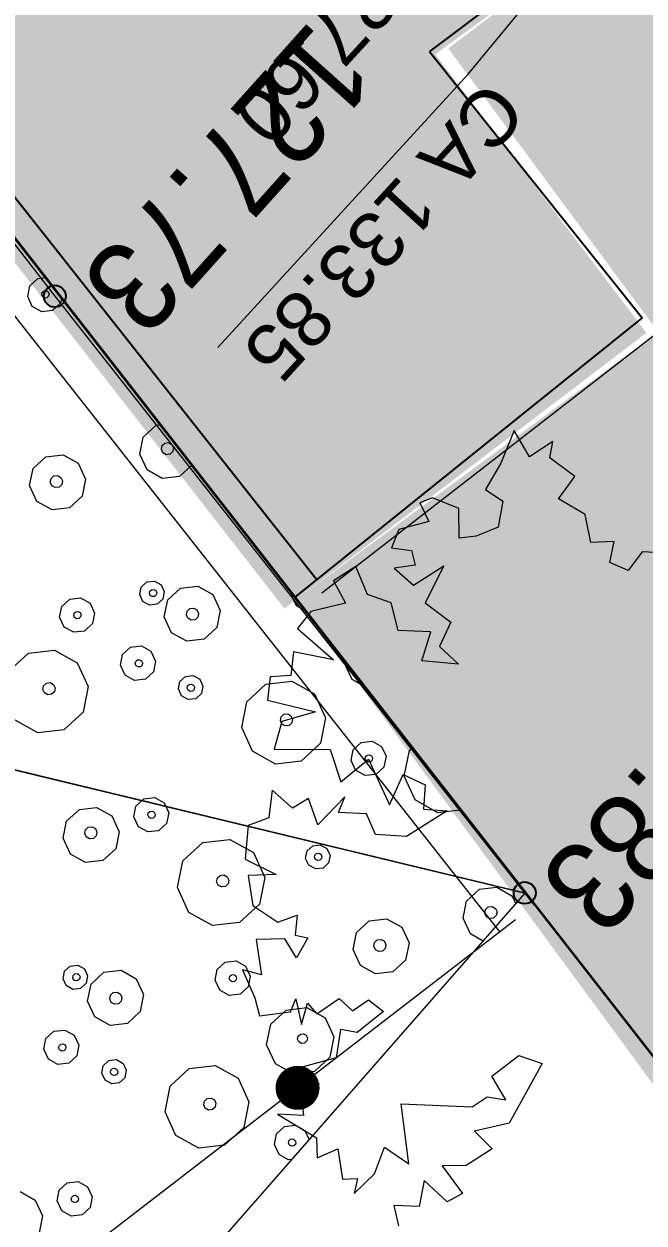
# Model space of a CAD drawing. Header units: metres. Extents: x -2858 to 512, y -1995 to 1252.
# Drawn here: x -532.19 to -529.37, y 370.41 to 375.86 of the extents above; entities that cross this region are included whole.
import ezdxf
from ezdxf.enums import TextEntityAlignment as Align
from ezdxf.lldxf.tags import DXFTag

# ---------------------------------------------------------------- set-up
doc = ezdxf.new("R2010")
doc.units = ezdxf.units.M
doc.header["$PDMODE"] = 33
doc.header["$PDSIZE"] = 0.1
for name, color, linetype in [('Calque commun', 7, 'Continuous'), ('Calque11', 7, 'Continuous'), ('Calque14', 7, 'Continuous'), ('Calque15', 7, 'Continuous'), ('Calque17', 7, 'Continuous'), ('Calque7', 7, 'Continuous'), ('Calque8', 7, 'Continuous'), ('Textes', 7, 'Continuous')]:
    doc.layers.add(name, color=color, linetype=linetype)
doc.styles.add('Arial12', font='arial.ttf', dxfattribs={"width": 0.9, "height": 0.41584})
doc.styles.add('Arial18', font='arial.ttf', dxfattribs={"height": 0.309252})
tags = doc.linetypes.add('DASHDOT2', pattern=[0.5, 0.25, -0.125, 0, -0.125]).pattern_tags.tags
tags[10:11] = [DXFTag(74, 4), DXFTag(75, 0), DXFTag(340, '0'), DXFTag(46, 1.0), DXFTag(50, 0.0), DXFTag(44, 0.0), DXFTag(45, 0.0)]
tags[8:9] = [DXFTag(74, 4), DXFTag(75, 0), DXFTag(340, '0'), DXFTag(46, 1.0), DXFTag(50, 0.0), DXFTag(44, 0.0), DXFTag(45, 0.0)]
tags[6:7] = [DXFTag(74, 4), DXFTag(75, 0), DXFTag(340, '0'), DXFTag(46, 1.0), DXFTag(50, 0.0), DXFTag(44, 0.0), DXFTag(45, 0.0)]
tags[4:5] = [DXFTag(74, 4), DXFTag(75, 0), DXFTag(340, '0'), DXFTag(46, 1.0), DXFTag(50, 0.0), DXFTag(44, 0.0), DXFTag(45, 0.0)]
tags = doc.linetypes.add('DOT2', pattern=[0.125, 0, -0.125]).pattern_tags.tags
tags[6:7] = [DXFTag(74, 4), DXFTag(75, 0), DXFTag(340, '0'), DXFTag(46, 1.0), DXFTag(50, 0.0), DXFTag(44, 0.0), DXFTag(45, 0.0)]
tags[4:5] = [DXFTag(74, 4), DXFTag(75, 0), DXFTag(340, '0'), DXFTag(46, 1.0), DXFTag(50, 0.0), DXFTag(44, 0.0), DXFTag(45, 0.0)]
tags = doc.linetypes.add('HIDDEN2', pattern=[0.1875, 0.125, -0.0625]).pattern_tags.tags
tags[6:7] = [DXFTag(74, 4), DXFTag(75, 0), DXFTag(340, '0'), DXFTag(46, 1.0), DXFTag(50, 0.0), DXFTag(44, 0.0), DXFTag(45, 0.0)]
tags[4:5] = [DXFTag(74, 4), DXFTag(75, 0), DXFTag(340, '0'), DXFTag(46, 1.0), DXFTag(50, 0.0), DXFTag(44, 0.0), DXFTag(45, 0.0)]
tags = doc.linetypes.add('HIDDENX2', pattern=[0.75, 0.5, -0.25]).pattern_tags.tags
tags[6:7] = [DXFTag(74, 4), DXFTag(75, 0), DXFTag(340, '0'), DXFTag(46, 1.0), DXFTag(50, 0.0), DXFTag(44, 0.0), DXFTag(45, 0.0)]
tags[4:5] = [DXFTag(74, 4), DXFTag(75, 0), DXFTag(340, '0'), DXFTag(46, 1.0), DXFTag(50, 0.0), DXFTag(44, 0.0), DXFTag(45, 0.0)]

# ---------------------------------------------------------------- blocks, each defined once
blk = doc.blocks.new('PointTopo_SPE')
at = {"layer": 'Calque commun', "color": 1, "linetype": 'ByBlock', "lineweight": -2}
blk.add_point((0, 0), dxfattribs=at)
blk = doc.blocks.new('GeoRond')
at = {"linetype": 'Continuous', "ltscale": 2.5, "const_width": 0.499, "flags": 128}
blk.add_lwpolyline([(-0.2505, 0, 1), (0.2505, 0, 1)], format="xyb", close=True, dxfattribs=at)
blk = doc.blocks.new('geometrebondepartleger')
at = {"layer": 'Calque commun', "color": 10, "linetype": 'DASHDOT2', "lineweight": 18, "flags": 128}
blk.add_lwpolyline([(45.2867, 98.0868), (42.9361, 93.8756), (22.4919, 69.3549), (46.896, 54.8213), (60.0219, 76.4824), (130.1549, 64.2531), (145.3143, 148.376), (109.3485, 154.881), (91.263, 130.1164), (87.3779, 124.8321), (86.3313, 123.2789), (83.8109, 118.8118), (74.9183, 102.5858), (72.6157, 98.3586), (63.0649, 85.9136), (45.1583, 97.9611)], close=True, dxfattribs=at)
at = {"layer": 'Calque11', "color": 7, "linetype": 'Continuous', "lineweight": 9}
blk.add_polyline3d([(125.0277, 35.9078, 79), (133.3383, 81.851, 79), (145.3136, 148.3761, 79)], dxfattribs=at)
at = {"layer": 'Calque17', "color": 1, "linetype": 'Continuous', "lineweight": 9}
for points in [[(125.174, 36.6886, 79), (126.5286, 44.1348, 79), (125.0378, 35.9435, 79), (126.4161, 43.4883, 79), (128.681, 56.0642, 79), (129.9759, 63.1341, 79), (132.1933, 75.6042, 79), (133.3383, 81.851, 79), (135.2222, 92.3412, 79), (136.4776, 99.3268, 79), (138.1727, 108.7115, 79), (140.4846, 121.4626, 79), (141.0933, 124.9318, 79)], [(125.3707, 36.6528, 79), (126.7254, 44.0992, 79), (125.2346, 35.9078, 79), (126.6129, 43.4526, 79), (128.8778, 56.0285, 79), (130.1727, 63.0986, 79), (132.3901, 75.5687, 79), (133.5351, 81.8153, 79), (135.4191, 92.3058, 79), (136.6745, 99.2914, 79), (138.3695, 108.676, 79), (140.6815, 121.4274, 79), (141.2903, 124.8972, 79)]]:
    blk.add_polyline3d(points, dxfattribs=at)
at = {"layer": 'Calque7', "color": 1, "linetype": 'Continuous', "lineweight": 9}
blk.add_polyline3d([(141.2008, 124.9129, 79), (146.0805, 124.0046, 79), (151.5015, 122.9015, 79), (157.3363, 121.7891, 79), (165.9825, 119.9858, 79), (155.3815, 121.9588, 79), (170.0435, 119.0562, 79)], dxfattribs=at)
at = {"layer": 'Calque14', "color": 0, "linetype": 'ByBlock', "lineweight": -2}
for p in [(141.0811, 124.8622, 206.8346), (140.4846, 121.4626, 206.726)]:
    blk.add_blockref('PointTopo_SPE', p, dxfattribs=at)
at = {"layer": 'Calque8', "color": 0, "linetype": 'ByBlock', "lineweight": -2, "xscale": 0.1999999959996294, "yscale": 0.1999999959996294, "zscale": 0.1999999959996294, "rotation": 349.4561286796826}
blk.add_blockref('GeoRond', (142.4297, 124.6842, 79), dxfattribs=at)
at = {"layer": 'Calque15', "color": 1, "linetype": 'ByBlock', "lineweight": -2, "style": 'Arial12', "width": 0.9}
for s, p in [('127.68', (140.781, 126.8765, 206.6761)), ('127.83', (139.4031, 125.2744, 206.8346)), ('127.73', (138.7621, 121.9051, 206.726))]:
    blk.add_text(s, height=0.41584, dxfattribs=at).set_placement(p, align=Align.TOP_LEFT)
blk = doc.blocks.new('pattern')
at = {"layer": 'Calque commun', "color": 54, "linetype": 'Continuous', "lineweight": 9}
for p, q in [((70.8982, 113.5038), (70.9147, 113.5419)), ((71.1386, 113.5444), (71.1531, 113.4795)), ((72.3212, 113.5151), (72.3396, 113.5576)), ((72.3875, 113.5195), (72.3964, 113.5247)), ((72.3964, 113.5247), (72.4068, 113.5238)), ((72.4068, 113.5238), (72.4146, 113.5169)), ((72.4575, 113.5589), (72.4697, 113.5482)), ((72.4697, 113.5482), (72.4805, 113.4999)), ((70.9154, 113.4266), (70.8982, 113.5038)), ((70.9912, 113.4865), (70.9981, 113.5023)), ((70.995, 113.4696), (70.9912, 113.4865)), ((71.008, 113.4581), (70.995, 113.4696)), ((70.9981, 113.5023), (71.013, 113.5111)), ((71.013, 113.5111), (71.0302, 113.5095)), ((71.0302, 113.5095), (71.0432, 113.498)), ((71.047, 113.4811), (71.0401, 113.4653)), ((71.0432, 113.498), (71.047, 113.4811)), ((71.1531, 113.4795), (71.1216, 113.407)), ((72.3319, 113.4668), (72.3212, 113.5151)), ((72.369, 113.4341), (72.3319, 113.4668)), ((72.3834, 113.5099), (72.3875, 113.5195)), ((72.3856, 113.4998), (72.3834, 113.5099)), ((72.3934, 113.4929), (72.3856, 113.4998)), ((72.4037, 113.492), (72.3934, 113.4929)), ((72.4127, 113.4972), (72.4037, 113.492)), ((72.4168, 113.5068), (72.4127, 113.4972)), ((72.4146, 113.5169), (72.4168, 113.5068)), ((72.4805, 113.4999), (72.4608, 113.4545)), ((70.9747, 113.3742), (70.9154, 113.4266)), ((71.0252, 113.4565), (71.008, 113.4581)), ((71.0401, 113.4653), (71.0252, 113.4565)), ((72.4182, 113.4294), (72.369, 113.4341)), ((72.4608, 113.4545), (72.4182, 113.4294)), ((71.0535, 113.3667), (70.9747, 113.3742)), ((71.1216, 113.407), (71.0535, 113.3667)), ((71.9159, 113.3284), (71.9977, 113.3767)), ((71.9977, 113.3767), (72.0922, 113.3677)), ((72.0922, 113.3677), (72.1633, 113.3049)), ((71.3703, 113.2988), (71.4384, 113.339)), ((71.4384, 113.339), (71.5172, 113.3315)), ((71.5172, 113.3315), (71.5765, 113.2792)), ((71.8781, 113.2413), (71.9159, 113.3284)), ((72.1633, 113.3049), (72.184, 113.2122)), ((71.3388, 113.2262), (71.3703, 113.2988)), ((71.5765, 113.2792), (71.5937, 113.202)), ((71.9999, 113.2427), (72.0118, 113.2497)), ((72.0118, 113.2497), (72.0256, 113.2484)), ((72.0256, 113.2484), (72.036, 113.2393)), ((72.3935, 113.2385), (72.4956, 113.2988)), ((72.4956, 113.2988), (72.6138, 113.2876)), ((72.6138, 113.2876), (72.7027, 113.209)), ((71.356, 113.149), (71.3388, 113.2262)), ((71.4392, 113.2104), (71.4461, 113.2263)), ((71.443, 113.1935), (71.4392, 113.2104)), ((71.4461, 113.2263), (71.461, 113.2351)), ((71.461, 113.2351), (71.4782, 113.2334)), ((71.4782, 113.2334), (71.4912, 113.222)), ((71.495, 113.2051), (71.4881, 113.1892)), ((71.4912, 113.222), (71.495, 113.2051)), ((71.5937, 113.202), (71.5622, 113.1294)), ((71.8988, 113.1487), (71.8781, 113.2413)), ((71.9944, 113.23), (71.9999, 113.2427)), ((71.9974, 113.2165), (71.9944, 113.23)), ((72.0078, 113.2073), (71.9974, 113.2165)), ((72.0215, 113.206), (72.0078, 113.2073)), ((72.0335, 113.213), (72.0215, 113.206)), ((72.039, 113.2257), (72.0335, 113.213)), ((72.036, 113.2393), (72.039, 113.2257)), ((72.184, 113.2122), (72.1462, 113.1251)), ((72.3462, 113.1296), (72.3935, 113.2385)), ((72.7027, 113.209), (72.7285, 113.0932)), ((71.4153, 113.0967), (71.356, 113.149)), ((71.456, 113.1821), (71.443, 113.1935)), ((71.4732, 113.1804), (71.456, 113.1821)), ((71.4881, 113.1892), (71.4732, 113.1804)), ((71.9699, 113.0859), (71.8988, 113.1487)), ((72.4984, 113.1313), (72.5133, 113.1401)), ((72.5133, 113.1401), (72.5305, 113.1385)), ((71.4941, 113.0892), (71.4153, 113.0967)), ((71.5622, 113.1294), (71.4941, 113.0892)), ((72.0645, 113.0769), (71.9699, 113.0859)), ((72.1462, 113.1251), (72.0645, 113.0769)), ((72.372, 113.0138), (72.3462, 113.1296)), ((72.4915, 113.1154), (72.4984, 113.1313)), ((72.4953, 113.0985), (72.4915, 113.1154)), ((72.5083, 113.0871), (72.4953, 113.0985)), ((72.5255, 113.0854), (72.5083, 113.0871)), ((72.5404, 113.0942), (72.5255, 113.0854)), ((72.5305, 113.1385), (72.5435, 113.127)), ((72.5473, 113.1101), (72.5404, 113.0942)), ((72.5435, 113.127), (72.5473, 113.1101)), ((72.7285, 113.0932), (72.6813, 112.9844)), ((70.7646, 113.0693), (70.8411, 113.0018)), ((70.8411, 113.0018), (70.8669, 112.886)), ((72.461, 112.9353), (72.372, 113.0138)), ((72.6813, 112.9844), (72.5791, 112.924)), ((73.1707, 112.9502), (73.1903, 112.9956)), ((73.1903, 112.9956), (73.2329, 113.0207)), ((73.2329, 113.0207), (73.2821, 113.016)), ((73.2821, 113.016), (73.3192, 112.9833)), ((73.3192, 112.9833), (73.3299, 112.9351)), ((72.5791, 112.924), (72.461, 112.9353)), ((73.1814, 112.902), (73.1707, 112.9502)), ((73.2328, 112.9451), (73.237, 112.9546)), ((73.2351, 112.935), (73.2328, 112.9451)), ((73.2429, 112.9281), (73.2351, 112.935)), ((73.237, 112.9546), (73.2459, 112.9599)), ((73.2532, 112.9271), (73.2429, 112.9281)), ((73.2459, 112.9599), (73.2563, 112.9589)), ((73.2622, 112.9324), (73.2532, 112.9271)), ((73.2563, 112.9589), (73.264, 112.9521)), ((73.2663, 112.9419), (73.2622, 112.9324)), ((73.264, 112.9521), (73.2663, 112.9419)), ((73.3299, 112.9351), (73.3103, 112.8897)), ((73.4054, 112.8852), (73.4735, 112.9254)), ((70.8669, 112.886), (70.8197, 112.7771)), ((71.9638, 112.8611), (72.0064, 112.8863)), ((72.0064, 112.8863), (72.0556, 112.8816)), ((72.0556, 112.8816), (72.0927, 112.8489)), ((73.2185, 112.8692), (73.1814, 112.902)), ((73.2677, 112.8646), (73.2185, 112.8692)), ((73.3103, 112.8897), (73.2677, 112.8646)), ((73.3739, 112.8127), (73.4054, 112.8852)), ((71.9441, 112.8158), (71.9638, 112.8611)), ((71.9549, 112.7675), (71.9441, 112.8158)), ((72.0063, 112.8107), (72.0105, 112.8202)), ((72.0105, 112.8202), (72.0194, 112.8255)), ((72.0194, 112.8255), (72.0297, 112.8245)), ((72.0297, 112.8245), (72.0375, 112.8176)), ((72.0375, 112.8176), (72.0398, 112.8075)), ((72.0927, 112.8489), (72.1034, 112.8006)), ((73.3911, 112.7354), (73.3739, 112.8127)), ((70.8197, 112.7771), (70.7175, 112.7168)), ((71.2993, 112.7346), (71.313, 112.7663)), ((71.313, 112.7663), (71.3429, 112.7839)), ((71.3429, 112.7839), (71.3773, 112.7806)), ((71.3773, 112.7806), (71.4033, 112.7577)), ((71.4033, 112.7577), (71.4108, 112.7239)), ((71.9919, 112.7348), (71.9549, 112.7675)), ((72.0086, 112.8005), (72.0063, 112.8107)), ((72.0164, 112.7937), (72.0086, 112.8005)), ((72.0267, 112.7927), (72.0164, 112.7937)), ((72.0356, 112.7979), (72.0267, 112.7927)), ((72.0398, 112.8075), (72.0356, 112.7979)), ((72.1034, 112.8006), (72.0837, 112.7552)), ((70.7175, 112.7168), (70.7014, 112.7183)), ((71.3068, 112.7008), (71.2993, 112.7346)), ((71.3371, 112.7317), (71.3412, 112.7412)), ((71.3393, 112.7216), (71.3371, 112.7317)), ((71.3471, 112.7147), (71.3393, 112.7216)), ((71.3412, 112.7412), (71.3501, 112.7465)), ((71.3574, 112.7137), (71.3471, 112.7147)), ((71.3501, 112.7465), (71.3605, 112.7455)), ((71.3664, 112.719), (71.3574, 112.7137)), ((71.3605, 112.7455), (71.3682, 112.7386)), ((71.3705, 112.7285), (71.3664, 112.719)), ((71.3682, 112.7386), (71.3705, 112.7285)), ((71.4108, 112.7239), (71.397, 112.6922)), ((72.0412, 112.7301), (71.9919, 112.7348)), ((72.0837, 112.7552), (72.0412, 112.7301)), ((72.6443, 112.6958), (72.6581, 112.7276)), ((72.6581, 112.7276), (72.6879, 112.7452)), ((72.6879, 112.7452), (72.7224, 112.7419)), ((72.6879, 112.7026), (72.6969, 112.7079)), ((72.6969, 112.7079), (72.7072, 112.7069)), ((72.7072, 112.7069), (72.715, 112.7)), ((72.7224, 112.7419), (72.7483, 112.719)), ((72.7483, 112.719), (72.7558, 112.6852)), ((70.788, 112.6099), (70.8077, 112.6552)), ((70.8077, 112.6552), (70.8503, 112.6804)), ((70.8503, 112.6804), (70.8995, 112.6757)), ((70.8995, 112.6757), (70.9365, 112.643)), ((71.3327, 112.6779), (71.3068, 112.7008)), ((71.3672, 112.6746), (71.3327, 112.6779)), ((71.397, 112.6922), (71.3672, 112.6746)), ((71.5848, 112.612), (71.6912, 112.6748)), ((71.6912, 112.6748), (71.8142, 112.6631)), ((71.8142, 112.6631), (71.9069, 112.5813)), ((72.6519, 112.662), (72.6443, 112.6958)), ((72.6778, 112.6391), (72.6519, 112.662)), ((72.6838, 112.6931), (72.6879, 112.7026)), ((72.686, 112.6829), (72.6838, 112.6931)), ((72.6938, 112.6761), (72.686, 112.6829)), ((72.7042, 112.6751), (72.6938, 112.6761)), ((72.7131, 112.6804), (72.7042, 112.6751)), ((72.7421, 112.6534), (72.7123, 112.6358)), ((72.7172, 112.6899), (72.7131, 112.6804)), ((72.715, 112.7), (72.7172, 112.6899)), ((72.7558, 112.6852), (72.7421, 112.6534)), ((70.7988, 112.5616), (70.788, 112.6099)), ((70.8502, 112.6048), (70.8543, 112.6143)), ((70.8525, 112.5946), (70.8502, 112.6048)), ((70.8602, 112.5877), (70.8525, 112.5946)), ((70.8543, 112.6143), (70.8633, 112.6196)), ((70.8633, 112.6196), (70.8736, 112.6186)), ((70.8736, 112.6186), (70.8814, 112.6117)), ((70.8836, 112.6016), (70.8795, 112.592)), ((70.8814, 112.6117), (70.8836, 112.6016)), ((70.9473, 112.5947), (70.9276, 112.5493)), ((70.9365, 112.643), (70.9473, 112.5947)), ((71.5356, 112.4986), (71.5848, 112.612)), ((72.3494, 112.5565), (72.4175, 112.5967)), ((72.4175, 112.5967), (72.4963, 112.5892)), ((72.7123, 112.6358), (72.6778, 112.6391)), ((70.8358, 112.5289), (70.7988, 112.5616)), ((70.8706, 112.5868), (70.8602, 112.5877)), ((70.8795, 112.592), (70.8706, 112.5868)), ((70.9276, 112.5493), (70.885, 112.5242)), ((71.9069, 112.5813), (71.9338, 112.4606)), ((72.3179, 112.4839), (72.3494, 112.5565)), ((72.4963, 112.5892), (72.5556, 112.5369)), ((70.885, 112.5242), (70.8358, 112.5289)), ((71.5625, 112.3779), (71.5356, 112.4986)), ((71.6968, 112.4828), (71.7037, 112.4987)), ((71.7037, 112.4987), (71.7186, 112.5075)), ((71.7186, 112.5075), (71.7358, 112.5059)), ((71.7358, 112.5059), (71.7488, 112.4944)), ((71.7488, 112.4944), (71.7525, 112.4775)), ((72.4181, 112.4763), (72.425, 112.4921)), ((72.425, 112.4921), (72.4399, 112.5009)), ((72.4399, 112.5009), (72.4572, 112.4993)), ((72.4572, 112.4993), (72.4701, 112.4878)), ((72.4701, 112.4878), (72.4739, 112.4709)), ((72.5556, 112.5369), (72.5728, 112.4597)), ((72.6974, 112.4455), (72.7171, 112.4909)), ((72.7171, 112.4909), (72.7597, 112.516)), ((72.7597, 112.516), (72.8089, 112.5113)), ((72.8089, 112.5113), (72.846, 112.4786)), ((71.7006, 112.4659), (71.6968, 112.4828)), ((71.7135, 112.4545), (71.7006, 112.4659)), ((71.7308, 112.4528), (71.7135, 112.4545)), ((71.7457, 112.4616), (71.7308, 112.4528)), ((71.7525, 112.4775), (71.7457, 112.4616)), ((71.9338, 112.4606), (71.8846, 112.3472)), ((72.3351, 112.4067), (72.3179, 112.4839)), ((72.4219, 112.4594), (72.4181, 112.4763)), ((72.4349, 112.4479), (72.4219, 112.4594)), ((72.4521, 112.4463), (72.4349, 112.4479)), ((72.467, 112.4551), (72.4521, 112.4463)), ((72.4739, 112.4709), (72.467, 112.4551)), ((72.5728, 112.4597), (72.5413, 112.3871)), ((72.7082, 112.3973), (72.6974, 112.4455)), ((72.7583, 112.4433), (72.7625, 112.4529)), ((72.7606, 112.4332), (72.7583, 112.4433)), ((72.7684, 112.4263), (72.7606, 112.4332)), ((72.7625, 112.4529), (72.7714, 112.4581)), ((72.7714, 112.4581), (72.7817, 112.4571)), ((72.7877, 112.4306), (72.7787, 112.4253)), ((72.7817, 112.4571), (72.7895, 112.4503)), ((72.7918, 112.4401), (72.7877, 112.4306)), ((72.7895, 112.4503), (72.7918, 112.4401)), ((72.846, 112.4786), (72.8567, 112.4304)), ((70.8603, 112.3333), (70.9625, 112.3936)), ((70.9625, 112.3936), (71.0806, 112.3824)), ((71.0806, 112.3824), (71.1695, 112.3038)), ((71.6551, 112.2961), (71.5625, 112.3779)), ((72.3944, 112.3544), (72.3351, 112.4067)), ((72.5413, 112.3871), (72.4732, 112.3469)), ((72.7453, 112.3645), (72.7082, 112.3973)), ((72.7787, 112.4253), (72.7684, 112.4263)), ((72.837, 112.385), (72.7945, 112.3598)), ((72.8567, 112.4304), (72.837, 112.385)), ((70.6377, 112.3655), (70.6508, 112.307)), ((70.8131, 112.2244), (70.8603, 112.3333)), ((71.8846, 112.3472), (71.7782, 112.2844)), ((72.4732, 112.3469), (72.3944, 112.3544)), ((72.4557, 112.3101), (72.4855, 112.3276)), ((72.4855, 112.3276), (72.52, 112.3244)), ((72.52, 112.3244), (72.5459, 112.3015)), ((72.7945, 112.3598), (72.7453, 112.3645)), ((70.6508, 112.307), (70.613, 112.2199)), ((71.1695, 112.3038), (71.1953, 112.188)), ((71.7782, 112.2844), (71.6551, 112.2961)), ((72.4419, 112.2783), (72.4557, 112.3101)), ((72.4495, 112.2445), (72.4419, 112.2783)), ((72.4776, 112.2779), (72.4817, 112.2874)), ((72.4799, 112.2678), (72.4776, 112.2779)), ((72.4876, 112.2609), (72.4799, 112.2678)), ((72.4817, 112.2874), (72.4907, 112.2927)), ((72.4907, 112.2927), (72.501, 112.2917)), ((72.501, 112.2917), (72.5088, 112.2849)), ((72.511, 112.2747), (72.5069, 112.2652)), ((72.5088, 112.2849), (72.511, 112.2747)), ((72.5534, 112.2677), (72.5397, 112.2359)), ((72.5459, 112.3015), (72.5534, 112.2677)), ((70.613, 112.2199), (70.6113, 112.2189)), ((70.8389, 112.1086), (70.8131, 112.2244)), ((70.9584, 112.2102), (70.9652, 112.2261)), ((70.9652, 112.2261), (70.9801, 112.2349)), ((70.9801, 112.2349), (70.9974, 112.2333)), ((70.9974, 112.2333), (71.0103, 112.2218)), ((71.0103, 112.2218), (71.0141, 112.2049)), ((72.4754, 112.2216), (72.4495, 112.2445)), ((72.5099, 112.2183), (72.4754, 112.2216)), ((72.498, 112.2599), (72.4876, 112.2609)), ((72.5069, 112.2652), (72.498, 112.2599)), ((72.5397, 112.2359), (72.5099, 112.2183)), ((70.9621, 112.1933), (70.9584, 112.2102)), ((70.9751, 112.1819), (70.9621, 112.1933)), ((70.9923, 112.1803), (70.9751, 112.1819)), ((71.0072, 112.189), (70.9923, 112.1803)), ((71.0141, 112.2049), (71.0072, 112.189)), ((71.1953, 112.188), (71.1481, 112.0792)), ((70.9278, 112.0301), (70.8389, 112.1086)), ((71.6572, 112.0904), (71.6997, 112.1155)), ((71.6997, 112.1155), (71.7489, 112.1108)), ((71.7489, 112.1108), (71.786, 112.0781)), ((71.1481, 112.0792), (71.0459, 112.0188)), ((71.6375, 112.045), (71.6572, 112.0904)), ((71.6997, 112.0399), (71.7038, 112.0494)), ((71.7038, 112.0494), (71.7127, 112.0547)), ((71.7127, 112.0547), (71.7231, 112.0537)), ((71.7231, 112.0537), (71.7309, 112.0469)), ((71.786, 112.0781), (71.7968, 112.0299)), ((71.0459, 112.0188), (70.9278, 112.0301)), ((71.6482, 111.9968), (71.6375, 112.045)), ((71.6853, 111.9641), (71.6482, 111.9968)), ((71.7019, 112.0298), (71.6997, 112.0399)), ((71.7097, 112.0229), (71.7019, 112.0298)), ((71.7201, 112.0219), (71.7097, 112.0229)), ((71.729, 112.0272), (71.7201, 112.0219)), ((71.7331, 112.0367), (71.729, 112.0272)), ((71.7309, 112.0469), (71.7331, 112.0367)), ((71.7968, 112.0299), (71.7771, 111.9845)), ((71.8722, 111.98), (71.9403, 112.0203)), ((71.9403, 112.0203), (72.0191, 112.0127)), ((72.0191, 112.0127), (72.0784, 111.9604)), ((71.7345, 111.9594), (71.6853, 111.9641)), ((71.7771, 111.9845), (71.7345, 111.9594)), ((71.8407, 111.9075), (71.8722, 111.98)), ((72.0784, 111.9604), (72.0956, 111.8832)), ((70.5702, 111.8954), (70.5506, 111.85)), ((70.5607, 111.9382), (70.5702, 111.8954)), ((71.8579, 111.8302), (71.8407, 111.9075)), ((71.9337, 111.8901), (71.9406, 111.906)), ((71.9375, 111.8732), (71.9337, 111.8901)), ((71.9406, 111.906), (71.9555, 111.9148)), ((71.9555, 111.9148), (71.9727, 111.9131)), ((71.9727, 111.9131), (71.9857, 111.9017)), ((71.9857, 111.9017), (71.9895, 111.8848)), ((70.5506, 111.85), (70.5441, 111.8462)), ((71.1249, 111.8224), (71.1547, 111.84)), ((71.1547, 111.84), (71.1892, 111.8367)), ((71.1892, 111.8367), (71.2151, 111.8138)), ((71.9505, 111.8617), (71.9375, 111.8732)), ((71.9677, 111.8601), (71.9505, 111.8617)), ((71.9826, 111.8689), (71.9677, 111.8601)), ((71.9895, 111.8848), (71.9826, 111.8689)), ((72.0956, 111.8832), (72.0641, 111.8106)), ((71.1112, 111.7906), (71.1249, 111.8224)), ((71.1187, 111.7568), (71.1112, 111.7906)), ((71.1506, 111.7879), (71.1547, 111.7974)), ((71.1529, 111.7777), (71.1506, 111.7879)), ((71.1607, 111.7709), (71.1529, 111.7777)), ((71.1547, 111.7974), (71.1637, 111.8027)), ((71.1637, 111.8027), (71.174, 111.8017)), ((71.174, 111.8017), (71.1818, 111.7948)), ((71.1841, 111.7847), (71.1799, 111.7752)), ((71.1818, 111.7948), (71.1841, 111.7847)), ((71.2227, 111.78), (71.2089, 111.7482)), ((71.2151, 111.8138), (71.2227, 111.78)), ((71.9172, 111.7779), (71.8579, 111.8302)), ((71.996, 111.7704), (71.9172, 111.7779)), ((72.0641, 111.8106), (71.996, 111.7704)), ((71.1446, 111.7339), (71.1187, 111.7568)), ((71.1791, 111.7307), (71.1446, 111.7339)), ((71.171, 111.7699), (71.1607, 111.7709)), ((71.1799, 111.7752), (71.171, 111.7699)), ((71.2089, 111.7482), (71.1791, 111.7307)), ((70.8162, 111.6513), (70.8843, 111.6916)), ((70.8843, 111.6916), (70.9631, 111.684)), ((70.9631, 111.684), (71.0224, 111.6317)), ((70.7847, 111.5788), (70.8162, 111.6513)), ((71.0224, 111.6317), (71.0396, 111.5545)), ((70.8019, 111.5015), (70.7847, 111.5788)), ((70.885, 111.5711), (70.8919, 111.5869)), ((70.8887, 111.5542), (70.885, 111.5711)), ((70.8919, 111.5869), (70.9068, 111.5957)), ((70.9068, 111.5957), (70.924, 111.5941)), ((70.924, 111.5941), (70.937, 111.5826)), ((70.9407, 111.5658), (70.9338, 111.5499)), ((70.937, 111.5826), (70.9407, 111.5658)), ((71.1643, 111.5403), (71.1839, 111.5857)), ((71.1839, 111.5857), (71.2265, 111.6108)), ((71.2265, 111.6108), (71.2757, 111.6061)), ((71.2757, 111.6061), (71.3128, 111.5734)), ((71.3128, 111.5734), (71.3235, 111.5252)), ((70.9017, 111.5427), (70.8887, 111.5542)), ((70.9189, 111.5411), (70.9017, 111.5427)), ((70.9338, 111.5499), (70.9189, 111.5411)), ((71.0396, 111.5545), (71.0081, 111.4819)), ((71.175, 111.4921), (71.1643, 111.5403)), ((71.2252, 111.5381), (71.2293, 111.5477)), ((71.2274, 111.528), (71.2252, 111.5381)), ((71.2352, 111.5211), (71.2274, 111.528)), ((71.2293, 111.5477), (71.2382, 111.5529)), ((71.2455, 111.5201), (71.2352, 111.5211)), ((71.2382, 111.5529), (71.2486, 111.5519)), ((71.2545, 111.5254), (71.2455, 111.5201)), ((71.2486, 111.5519), (71.2564, 111.5451)), ((71.2586, 111.5349), (71.2545, 111.5254)), ((71.2564, 111.5451), (71.2586, 111.5349)), ((71.3235, 111.5252), (71.3039, 111.4798)), ((70.8612, 111.4492), (70.8019, 111.5015)), ((71.0081, 111.4819), (70.94, 111.4417)), ((71.2121, 111.4593), (71.175, 111.4921)), ((71.2613, 111.4547), (71.2121, 111.4593)), ((71.3039, 111.4798), (71.2613, 111.4547)), ((71.4743, 111.4349), (71.5765, 111.4952)), ((71.5765, 111.4952), (71.6946, 111.484)), ((71.6946, 111.484), (71.7836, 111.4054)), ((70.94, 111.4417), (70.8612, 111.4492)), ((70.9088, 111.3731), (70.9225, 111.4049)), ((70.9225, 111.4049), (70.9523, 111.4224)), ((70.9523, 111.4224), (70.9868, 111.4192)), ((70.9868, 111.4192), (71.0127, 111.3963)), ((71.0127, 111.3963), (71.0203, 111.3625)), ((71.4271, 111.326), (71.4743, 111.4349)), ((71.7836, 111.4054), (71.8094, 111.2896)), ((70.9163, 111.3393), (70.9088, 111.3731)), ((70.9444, 111.3727), (70.9485, 111.3823)), ((70.9467, 111.3626), (70.9444, 111.3727)), ((70.9545, 111.3557), (70.9467, 111.3626)), ((70.9485, 111.3823), (70.9575, 111.3875)), ((70.9648, 111.3547), (70.9545, 111.3557)), ((70.9575, 111.3875), (70.9678, 111.3865)), ((70.9737, 111.36), (70.9648, 111.3547)), ((70.9678, 111.3865), (70.9756, 111.3797)), ((70.9779, 111.3695), (70.9737, 111.36)), ((70.9756, 111.3797), (70.9779, 111.3695)), ((71.0203, 111.3625), (71.0065, 111.3307)), ((70.9422, 111.3164), (70.9163, 111.3393)), ((70.9767, 111.3131), (70.9422, 111.3164)), ((71.0065, 111.3307), (70.9767, 111.3131)), ((71.4529, 111.2102), (71.4271, 111.326)), ((71.5724, 111.3118), (71.5793, 111.3277)), ((71.5762, 111.2949), (71.5724, 111.3118)), ((71.5891, 111.2835), (71.5762, 111.2949)), ((71.5793, 111.3277), (71.5942, 111.3365)), ((71.5942, 111.3365), (71.6114, 111.3349)), ((71.6213, 111.2906), (71.6064, 111.2818)), ((71.6114, 111.3349), (71.6244, 111.3234)), ((71.6281, 111.3065), (71.6213, 111.2906)), ((71.6244, 111.3234), (71.6281, 111.3065)), ((71.1862, 111.1885), (71.2059, 111.2338)), ((71.2059, 111.2338), (71.2484, 111.259)), ((71.2484, 111.259), (71.2977, 111.2543)), ((71.2977, 111.2543), (71.3347, 111.2216)), ((71.6064, 111.2818), (71.5891, 111.2835)), ((71.1969, 111.1402), (71.1862, 111.1885)), ((71.2484, 111.1834), (71.2525, 111.1929)), ((71.2506, 111.1732), (71.2484, 111.1834)), ((71.2525, 111.1929), (71.2615, 111.1982)), ((71.2615, 111.1982), (71.2718, 111.1972)), ((71.2718, 111.1972), (71.2796, 111.1903)), ((71.2818, 111.1802), (71.2777, 111.1707)), ((71.2796, 111.1903), (71.2818, 111.1802)), ((71.3347, 111.2216), (71.3455, 111.1733)), ((71.5419, 111.1317), (71.4529, 111.2102)), ((71.234, 111.1075), (71.1969, 111.1402)), ((71.2584, 111.1664), (71.2506, 111.1732)), ((71.2688, 111.1654), (71.2584, 111.1664)), ((71.2777, 111.1707), (71.2688, 111.1654)), ((71.3258, 111.1279), (71.2832, 111.1028)), ((71.3455, 111.1733), (71.3258, 111.1279)), ((71.66, 111.1204), (71.5419, 111.1317)), ((70.4122, 111.1146), (70.4859, 111.1076)), ((70.4859, 111.1076), (70.5452, 111.0552)), ((71.2832, 111.1028), (71.234, 111.1075)), ((70.5452, 111.0552), (70.5624, 110.978)), ((70.4006, 110.9849), (70.4074, 111.0008)), ((70.4043, 110.968), (70.4006, 110.9849)), ((70.4173, 110.9566), (70.4043, 110.968)), ((70.4074, 111.0008), (70.4223, 111.0096)), ((70.4223, 111.0096), (70.4396, 111.0079)), ((70.4494, 110.9637), (70.4345, 110.9549)), ((70.4396, 111.0079), (70.4525, 110.9965)), ((70.4563, 110.9796), (70.4494, 110.9637)), ((70.4525, 110.9965), (70.4563, 110.9796)), ((70.5624, 110.978), (70.5309, 110.9054)), ((70.4345, 110.9549), (70.4173, 110.9566)), ((70.5309, 110.9054), (70.4628, 110.8652)), ((70.3841, 110.8727), (70.3707, 110.8845)), ((70.4628, 110.8652), (70.3841, 110.8727)), ((70.7481, 110.7247), (70.7796, 110.7973)), ((70.7796, 110.7973), (70.8477, 110.8375)), ((70.8477, 110.8375), (70.9265, 110.83)), ((70.9265, 110.83), (70.9858, 110.7776)), ((70.9858, 110.7776), (71.003, 110.7004)), ((70.7653, 110.6475), (70.7481, 110.7247)), ((70.8486, 110.7088), (70.8554, 110.7247)), ((70.8523, 110.6919), (70.8486, 110.7088)), ((70.8653, 110.6805), (70.8523, 110.6919)), ((70.8554, 110.7247), (70.8703, 110.7335)), ((70.8703, 110.7335), (70.8876, 110.7319)), ((70.8974, 110.6877), (70.8825, 110.6789)), ((70.8876, 110.7319), (70.9005, 110.7204)), ((70.9043, 110.7035), (70.8974, 110.6877)), ((70.9005, 110.7204), (70.9043, 110.7035)), ((71.003, 110.7004), (70.9715, 110.6278)), ((70.8246, 110.5951), (70.7653, 110.6475)), ((70.8825, 110.6789), (70.8653, 110.6805)), ((70.9034, 110.5876), (70.8246, 110.5951)), ((70.9715, 110.6278), (70.9034, 110.5876)), ((70.2416, 110.1682), (70.2596, 110.1788)), ((70.2596, 110.1788), (70.3088, 110.1741)), ((70.3088, 110.1741), (70.3459, 110.1414)), ((70.2595, 110.1032), (70.2637, 110.1127)), ((70.2618, 110.0931), (70.2595, 110.1032)), ((70.2696, 110.0862), (70.2618, 110.0931)), ((70.2637, 110.1127), (70.2726, 110.118)), ((70.2726, 110.118), (70.2829, 110.117)), ((70.2888, 110.0905), (70.2799, 110.0852)), ((70.2829, 110.117), (70.2907, 110.1101)), ((70.293, 110.1), (70.2888, 110.0905)), ((70.2907, 110.1101), (70.293, 110.1)), ((70.3566, 110.0931), (70.3369, 110.0478)), ((70.3459, 110.1414), (70.3566, 110.0931)), ((70.2451, 110.0273), (70.2202, 110.0494)), ((70.2799, 110.0852), (70.2696, 110.0862)), ((70.3369, 110.0478), (70.2944, 110.0226)), ((70.2944, 110.0226), (70.2451, 110.0273))]:
    blk.add_line(p, q, dxfattribs=at)
at = {"layer": 'Calque commun', "color": 7, "linetype": 'Continuous', "lineweight": 9}
mesh = blk.add_polyface(dxfattribs=at)
corners = [(70.8497, 113.5412), (53.8349, 19.1692), (74.7282, 106.3237), (76.0435, 113.5984), (74.769, 106.1763), (58.8077, 18.2701), (114.1703, 105.207), (114.1703, 98.5387)]
mesh.append_faces([[corners[k] for k in face] for face in [(3, 4, 6)]], dxfattribs={"vtx0": -1, "vtx1": -1, "color": 7})
mesh.append_faces([[corners[k] for k in face] for face in [(3, 2, 4)]], dxfattribs={"vtx0": -1, "vtx2": -1, "color": 7})
mesh.append_faces([[corners[k] for k in face] for face in [(5, 2, 1)]], dxfattribs={"vtx1": -1, "color": 7})
mesh.append_faces([[corners[k] for k in face] for face in [(0, 1, 2), (3, 0, 2)]], dxfattribs={"vtx1": -1, "vtx2": -1, "color": 7})
mesh.append_faces([[corners[k] for k in face] for face in [(4, 7, 6)]], dxfattribs={"vtx2": -1, "color": 7})
blk = doc.blocks.new('arb5')
at = {"layer": 'Calque commun', "color": 0, "linetype": 'ByBlock', "lineweight": -2}
for p, q in [((1.0526, 0.5663), (1.0608, 0.6065)), ((1.0608, 0.6065), (1.0804, 0.5996)), ((0.8823, 0.5716), (0.9613, 0.5907)), ((0.9613, 0.5907), (0.9965, 0.5668)), ((0.9965, 0.5668), (0.9976, 0.5963)), ((0.9976, 0.5963), (1.033, 0.587)), ((1.033, 0.587), (1.0526, 0.5663)), ((1.0804, 0.5996), (1.0801, 0.5622)), ((0.8939, 0.5448), (0.8823, 0.5716)), ((1.0801, 0.5622), (1.107, 0.5786)), ((1.107, 0.5786), (1.1265, 0.5559)), ((1.1265, 0.5559), (1.1405, 0.5763)), ((0.9434, 0.5692), (0.9341, 0.5377)), ((0.9559, 0.5502), (0.9434, 0.5692)), ((0.9341, 0.5377), (0.8939, 0.5448)), ((0.9767, 0.5453), (0.9559, 0.5502)), ((1.0313, 0.4806), (0.9767, 0.5453)), ((1.0779, 0.5354), (1.0313, 0.4806)), ((1.0827, 0.5008), (1.0779, 0.5354)), ((1.1143, 0.5135), (1.0827, 0.5008)), ((1.1478, 0.5112), (1.1143, 0.5135)), ((1.132, 0.5023), (1.1478, 0.5112)), ((1.1446, 0.4896), (1.132, 0.5023)), ((1.1218, 0.461), (1.1446, 0.4896)), ((1.1462, 0.4502), (1.1218, 0.461)), ((1.1295, 0.4334), (1.1462, 0.4502)), ((1.1397, 0.3801), (1.1295, 0.4334)), ((1.1015, 0.3824), (1.1202, 0.4039)), ((1.1202, 0.4039), (1.1397, 0.3801)), ((0.9644, 0.3905), (1.0038, 0.3843)), ((0.9662, 0.3677), (0.9644, 0.3905)), ((1.0146, 0.3673), (1.0432, 0.386)), ((1.0432, 0.386), (1.0816, 0.362)), ((1.0799, 0.3924), (1.1015, 0.3824)), ((1.0816, 0.362), (1.0799, 0.3924)), ((1.0038, 0.3843), (1.0146, 0.3673)), ((0.989, 0.3627), (0.9662, 0.3677)), ((0.9888, 0.3411), (0.989, 0.3627)), ((1.0203, 0.3338), (0.9888, 0.3411)), ((1.0182, 0.3172), (1.0203, 0.3338)), ((1.0419, 0.3288), (1.0182, 0.3172)), ((1.024, 0.3034), (1.0419, 0.3288)), ((1.0398, 0.3091), (1.024, 0.3034)), ((1.068, 0.2853), (1.0398, 0.3091)), ((0.737, 0.2848), (0.792, 0.2698)), ((0.7545, 0.263), (0.737, 0.2848)), ((1.0561, 0.2665), (1.068, 0.2853)), ((0.3376, 0.2655), (0.3524, 0.2477)), ((0.7316, 0.2446), (0.7545, 0.263)), ((0.792, 0.2698), (0.8154, 0.2409)), ((0.9606, 0.2645), (0.9871, 0.271)), ((0.9684, 0.2514), (0.9606, 0.2645)), ((0.9871, 0.271), (0.9802, 0.2454)), ((1.0411, 0.2331), (1.0561, 0.2665)), ((0.3524, 0.2477), (0.38, 0.2503)), ((0.38, 0.2503), (0.3877, 0.2277)), ((0.7404, 0.217), (0.7316, 0.2446)), ((0.9494, 0.237), (0.9684, 0.2514)), ((0.9802, 0.2454), (1.0036, 0.2208)), ((1.0036, 0.2208), (1.0303, 0.254)), ((1.0303, 0.254), (1.0411, 0.2331)), ((0.7779, 0.2293), (0.7404, 0.217)), ((0.7547, 0.1743), (0.7779, 0.2293)), ((0.8154, 0.2409), (0.8045, 0.2164)), ((0.971, 0.2258), (0.9494, 0.237)), ((0.3877, 0.2277), (0.3659, 0.2149)), ((0.3659, 0.2149), (0.3855, 0.1951)), ((0.8045, 0.2164), (0.826, 0.1907)), ((0.9766, 0.1903), (0.971, 0.2258)), ((0.3855, 0.1951), (0.3656, 0.1676)), ((0.826, 0.1907), (0.8071, 0.1838)), ((0.9304, 0.1859), (0.9539, 0.162)), ((0.9419, 0.1464), (0.9304, 0.1859)), ((0.9539, 0.162), (0.9766, 0.1903)), ((0.5988, 0.146), (0.599, 0.1767)), ((0.599, 0.1767), (0.6255, 0.1419)), ((0.7971, 0.1681), (0.7547, 0.1743)), ((0.8071, 0.1838), (0.8535, 0.1826)), ((0.8535, 0.1826), (0.8375, 0.1531)), ((0.3656, 0.1676), (0.3732, 0.1313)), ((0.7771, 0.1328), (0.7971, 0.1681)), ((0.5683, 0.1364), (0.5988, 0.146)), ((0.8375, 0.1531), (0.8592, 0.147)), ((0.8592, 0.147), (0.8597, 0.1144)), ((0.9102, 0.1219), (0.9419, 0.1464)), ((0.3732, 0.1313), (0.3405, 0.1276)), ((0.5719, 0.0981), (0.5683, 0.1364)), ((0.6255, 0.1419), (0.5927, 0.1264)), ((0.8221, 0.0832), (0.7771, 0.1328)), ((0.8597, 0.1144), (0.8866, 0.1339)), ((0.8866, 0.1339), (0.9102, 0.1219)), ((0.3405, 0.1276), (0.3441, 0.091)), ((0.5927, 0.1264), (0.6181, 0.0966)), ((0.4201, 0.0844), (0.4467, 0.1011)), ((0.4467, 0.1011), (0.4722, 0.0891)), ((0.3441, 0.091), (0.3274, 0.0804)), ((0.4722, 0.0891), (0.4878, 0.076)), ((0.5245, 0.0847), (0.5719, 0.0981)), ((0.6181, 0.0966), (0.5993, 0.0683)), ((0.7559, 0.0896), (0.7915, 0.0676)), ((0.7842, 0.0381), (0.7559, 0.0896)), ((0.3274, 0.0804), (0.3597, 0.0722)), ((0.3597, 0.0722), (0.3488, 0.0377)), ((0.4238, 0.0599), (0.4201, 0.0844)), ((0.4878, 0.076), (0.462, 0.0517)), ((0.5658, 0.0734), (0.5245, 0.0847)), ((0.5664, 0.043), (0.5658, 0.0734)), ((0.7915, 0.0676), (0.8221, 0.0832)), ((0.3883, 0.0523), (0.4238, 0.0599)), ((0.5369, 0.0441), (0.5468, 0.0589)), ((0.5468, 0.0589), (0.5664, 0.043)), ((0.5993, 0.0683), (0.6109, 0.0407)), ((0.6958, 0.0636), (0.7211, 0.022)), ((0.6973, 0.0065), (0.6958, 0.0636)), ((0.3488, 0.0377), (0.3883, 0.0523)), ((0.462, 0.0517), (0.4736, 0.0201)), ((0.5505, 0.0243), (0.5369, 0.0441)), ((0.4885, 0.0129), (0.4974, 0.0357)), ((0.4974, 0.0357), (0.5287, 0.0157)), ((0.6109, 0.0407), (0.5957, 0.0081)), ((0.6263, 0), (0.6364, 0.0286)), ((0.6364, 0.0286), (0.6717, 0.0047)), ((0.7211, 0.022), (0.7437, 0.0385)), ((0.7437, 0.0385), (0.7616, 0.0217)), ((0.7616, 0.0217), (0.7842, 0.0381)), ((0.4736, 0.0201), (0.4885, 0.0129)), ((0.5287, 0.0157), (0.5505, 0.0243)), ((0.5957, 0.0081), (0.6263, 0)), ((0.6717, 0.0047), (0.6973, 0.0065))]:
    blk.add_line(p, q, dxfattribs=at)

msp = doc.modelspace()

# ---------------------------------------------------------------- hatches: boundary and pattern name
at = {"layer": 'Calque commun', "linetype": 'HIDDEN2', "lineweight": 9}
h = msp.add_hatch(color=41, dxfattribs=at)
h.paths.add_polyline_path([(-497.5845, 482.5612), (-498.4336, 486.929), (-498.4633, 486.9236)])
h.paths.add_polyline_path([(-539.4527, 425.7261), (-538.3418, 424.2768), (-537.431, 424.9813), (-537.4512, 424.941), (-537.4179, 424.9655), (-536.9269, 424.3321), (-540.5711, 421.5569), (-541.1699, 422.3558), (-541.2274, 422.3109), (-540.5711, 421.5569), (-544.5017, 418.4626), (-548.8096, 415.1285), (-549.4438, 415.9915), (-548.9774, 416.3529), (-549.9291, 417.6075), (-553.0637, 415.2028), (-553.0644, 415.1953), (-551.9304, 413.7391), (-551.9026, 413.735), (-551.9191, 413.7246), (-549.6924, 410.8652), (-548.9111, 411.4706), (-547.0701, 412.897), (-547.7006, 413.7107), (-536.6006, 422.3244), (-537.8128, 421.3716), (-538.5423, 419.4433), (-537.9098, 418.4322), (-536.9184, 417.4343), (-536.0249, 416.6761), (-535.1343, 416.1809), (-534.2286, 415.6915), (-532.6205, 415.2563), (-531.6113, 415.1887), (-530.7948, 415.1662), (-529.2938, 415.3078), (-528.9121, 416.1537), (-527.3895, 415.5281), (-525.3331, 419.9453), (-522.2519, 400.5421), (-522.2351, 400.5649), (-520.6394, 394.7788), (-520.0862, 392.8433), (-520.4911, 392.5344), (-522.1871, 394.6328), (-522.5495, 395.0744), (-522.5434, 395.0735), (-525.8353, 399.1462), (-530.4267, 395.6042), (-531.2562, 396.6784), (-532.6829, 395.5858), (-533.188, 395.1927), (-534.9642, 393.8737), (-534.9642, 393.8737), (-534.964, 393.8738), (-534.9655, 393.8755), (-535.9078, 395.139), (-530.6906, 399.1813), (-529.7483, 397.9178), (-529.6772, 397.9728), (-529.6556, 397.9299), (-532.6821, 395.5847), (-530.7322, 393.0481), (-526.8082, 396.0879), (-526.1235, 396.6456), (-521.0289, 390.1931), (-519.2237, 391.2634), (-518.3512, 389.665), (-514.4989, 384.2639), (-527.1583, 374.5602), (-527.8629, 375.4731), (-523.3121, 378.9994), (-524.2333, 380.279), (-528.573, 377.016), (-528.3623, 376.7414), (-529.0997, 376.1757), (-529.3159, 376.4574), (-530.2619, 375.7461), (-529.2957, 374.4402), (-529.3118, 374.4643), (-528.5712, 373.503), (-527.384, 371.9446), (-528.9886, 370.7228), (-527.3683, 371.924), (-528.9805, 370.7102), (-525.5012, 366.2543), (-525.4988, 366.2567), (-525.5, 366.2542), (-524.2697, 366.2294), (-522.9971, 366.3622), (-521.3985, 366.7158), (-520.7484, 367.1021), (-519.9049, 367.6004), (-521.5291, 369.638), (-520.4446, 370.5024), (-522.9073, 373.5918), (-525.0786, 371.8954), (-525.8697, 372.972), (-525.9314, 373.0507), (-526.0127, 373.1176), (-513.4705, 382.772), (-512.3454, 381.2424), (-512.4335, 381.2181), (-509.9719, 382.9669), (-509.9719, 382.9706), (-509.1228, 383.5667), (-501.0797, 389.4585), (-499.4133, 390.7327), (-499.7767, 391.9291), (-500.2336, 393.4486), (-506.5284, 391.4647), (-505.7228, 388.6852), (-505.7228, 388.6852), (-505.8066, 389.0733), (-505.6036, 388.3759), (-510.974, 384.4419), (-515.8987, 391.3928), (-515.8825, 391.4039), (-517.399, 394.2853), (-518.0586, 396.6531), (-518.4001, 397.8791), (-519.5758, 402.8549), (-521.6618, 415.7752), (-522.3915, 421.2499), (-523.3101, 423.849), (-525.2796, 429.0376), (-526.0144, 430.6936), (-526.6037, 432.0218), (-528.9064, 440.5229), (-528.8458, 443.2693), (-527.759, 445.7802), (-526.1851, 447.5382), (-514.5095, 456.8055), (-514.4156, 456.8675), (-510.1822, 459.3233), (-510.1663, 459.2489), (-509.6922, 457.392), (-508.494, 458.0142), (-508.6638, 458.6836), (-490.452, 462.9221), (-490.7773, 464.2714), (-504.5712, 460.9982), (-505.3401, 464.1129), (-507.5527, 463.5355), (-507.5234, 463.5856), (-507.5528, 463.578), (-508.044, 465.8661), (-505.8944, 466.3473), (-505.884, 466.305), (-505.884, 466.305), (-505.8752, 466.3209), (-505.8872, 466.3521), (-505.8533, 466.3603), (-505.8307, 466.4011), (-505.8715, 466.3918), (-506.2524, 467.873), (-510.3148, 466.9693), (-509.364, 463.014), (-509.3331, 463.064), (-509.3036, 462.9486), (-511.335, 462.1034), (-512.9664, 461.3526), (-513.955, 460.7979), (-515.9266, 459.3175), (-515.9266, 459.3175), (-515.9315, 459.3256), (-528.8552, 449.3455), (-530.887, 446.9443), (-532.0116, 443.7794), (-531.9018, 439.8122), (-534.467, 440.8109), (-538.0642, 443.8329), (-538.1335, 443.9225), (-539.0843, 443.0211), (-539.0843, 443.0211), (-539.0083, 442.9285), (-535.1722, 439.6904), (-532.3735, 438.6008), (-531.5816, 438.3789), (-529.7805, 431.7845), (-526.8294, 424.6522), (-527.5928, 422.9603), (-534.4485, 426.0142), (-536.0913, 428.2949), (-536.8847, 427.6889), (-536.9233, 427.6448)])
h.paths.add_polyline_path([(-526.5666, 370.7453), (-526.5666, 370.7453), (-526.6884, 370.904), (-525.2004, 372.0541), (-525.0786, 371.8954), (-526.4079, 370.8671), (-523.9672, 367.7599), (-522.8395, 368.6319), (-522.7501, 368.7004), (-522.628, 368.5446), (-523.9953, 367.4668), (-524.1209, 367.623), (-524.1247, 367.6366)], flags=16)
h.paths.add_polyline_path([(-525.345, 420.0206), (-525.3393, 419.9844), (-525.3904, 420.0404)], flags=16)
h.paths.add_polyline_path([(-533.3281, 421.3829), (-532.5081, 423.2002), (-532.4751, 423.1854), (-532.4123, 423.3216), (-528.6989, 421.6708), (-528.7693, 421.5148), (-528.325, 421.3209), (-528.3336, 421.3185), (-528.7693, 421.5148), (-529.5913, 419.6931), (-529.5913, 419.6931), (-530.4212, 417.8542), (-530.4758, 417.7366), (-534.2096, 419.4308), (-533.9775, 419.9301)], flags=16)
h.paths.add_polyline_path([(-494.2628, 379.8963), (-494.1896, 379.7944), (-494.1097, 379.9418)])
at = {"layer": 'Calque commun', "linetype": 'Continuous', "lineweight": 9}
msp.add_hatch(color=61, dxfattribs=at).paths.add_polyline_path([(-531.0065, 373.1997), (-529.3614, 374.4526), (-530.3209, 375.7191), (-529.565, 376.269), (-535.2292, 383.8021), (-530.0175, 387.8811), (-528.8885, 386.3671), (-522.8363, 390.9321), (-526.7274, 395.9363), (-538.1145, 387.085), (-538.2318, 387.2151), (-534.7643, 389.9523), (-536.5669, 392.3063), (-540.0713, 389.5888), (-545.8649, 397.0645), (-540.6483, 401.162), (-544.6174, 406.4343), (-552.3184, 400.5496)])

# ---------------------------------------------------------------- linework, layer by layer
at = {"layer": 'Calque commun', "color": 160, "linetype": 'ByBlock', "lineweight": -2}
for p, q in [((-530.8602, 373.3321), (-540.4833, 385.5041)), ((-529.6594, 376.2491), (-530.3467, 375.732)), ((-530.3467, 375.732), (-529.3812, 374.5207)), ((-529.3812, 374.5207), (-530.9585, 373.252))]:
    msp.add_line(p, q, dxfattribs=at)
at = {"layer": 'Calque commun', "color": 7, "linetype": 'Continuous', "lineweight": 9}
for p, q in [((-530.1717, 375.6279), (-529.564, 376.3647)), ((-531.3094, 374.3866), (-530.1717, 375.6279))]:
    msp.add_line(p, q, dxfattribs=at)
at = {"layer": 'Calque commun', "color": 20, "linetype": 'Continuous', "lineweight": 9}
msp.add_line((-528.5001, 375.0819), (-530.8368, 373.2693), dxfattribs=at)
at = {"layer": 'Calque commun', "color": 3, "linetype": 'HIDDENX2', "lineweight": 18, "extrusion": (0, 0, -1)}
msp.add_arc((494.5277, 544.1418), 162.6468, 258.823451, 321.396966, dxfattribs=at)
msp.add_arc((494.5277, 544.1418), 162.6468, 258.823451, 321.396966, dxfattribs=at)
msp.add_arc((494.5277, 544.1418), 162.6468, 258.823451, 321.396966, dxfattribs=at)
at = {"layer": 'Calque commun', "color": 71, "linetype": 'Continuous', "lineweight": 9, "true_color": 0xb1e292}
msp.add_trace([(-529.0316, 370.6293), (-527.3871, 371.9487), (-530.9508, 373.2426), (-529.2831, 374.4745)], dxfattribs=at)

# ---------------------------------------------------------------- block references
at = {"layer": 'Calque commun', "color": 0, "linetype": 'ByBlock', "lineweight": -2, "rotation": 228.1617603435354}
for name, p in [('geometrebondepartleger', (-528.8356, 560.3039)), ('pattern', (-567.2453, 500.4263))]:
    msp.add_blockref(name, p, dxfattribs=at)
at = {"layer": 'Calque commun', "color": 64, "linetype": 'DOT2', "lineweight": 18, "xscale": 3.81469721371369, "yscale": 3.814696974833698, "zscale": 3.814697265625, "rotation": 227.4939527206939}
msp.add_blockref('arb5', (-529.1687, 375.0868), dxfattribs=at)

# ---------------------------------------------------------------- texts
at = {"layer": 'Textes', "color": 5, "linetype": 'ByBlock', "lineweight": -2, "style": 'Arial18'}
for s, p in [('TN 127.60', (-530.1959, 376.7278)), ('CA 133.85', (-530.1373, 375.6655))]:
    msp.add_text(s, height=0.25335, rotation=227.4939, dxfattribs=at).set_placement(p, align=Align.BOTTOM_LEFT)

doc.saveas('drawing.dxf')
